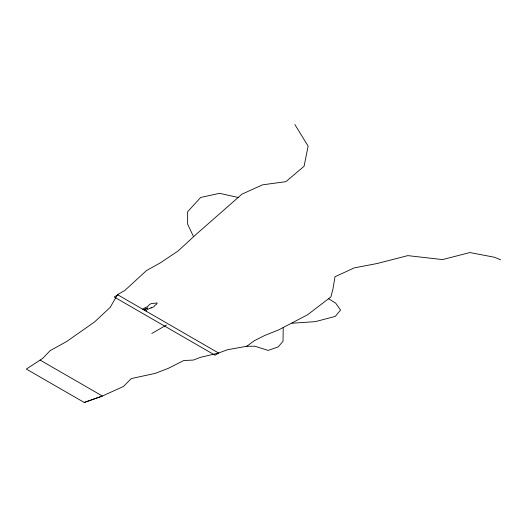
<?xml version="1.0" encoding="UTF-8"?>
<svg xmlns="http://www.w3.org/2000/svg" width="527" height="527" viewBox="0 0 527 527"><rect width="100%" height="100%" fill="white"/><g stroke="black" fill="none" stroke-linecap="round" stroke-linejoin="round"><path stroke-width="0.79" d="M283.203 327.669L283.032 341.259L278.243 346.865L268.217 350.415L254.884 346.226L246.801 346.252L227.545 349.717L218.29 353.116L200.444 357.352L193.356 360.06L183.778 360.527L168.39 368.307L155.09 373.412L131.335 378.557L123.463 386.469L102.04 396.185L84.208 402.476L26.35 369.078L42.799 358.327L50.078 350.692L66.936 341.331L94.695 321.839L110.183 307.373L117.521 294.665L124.853 290.43L146.407 270.628L160.498 262.742L177.955 251.083L196.531 234.028L241.933 194.153L262.525 184.832L285.884 181.677L304.072 166.275L308.117 146.137L294.863 124.524M246.801 346.252L254.304 340.732L264.613 335.521L278.935 329.757L307.761 314.659L330.89 296.918L332.939 289.073L335.014 276.761L354.17 267.9L377.128 263.52L407.812 255.621L442.555 259.587L469.86 252.552L494.379 257.229L500.65 259.798M142.639 309.171C144.312 307.88 148.588 306.714 149.306 304.652C151.624 302.689 154.503 303.763 156.921 302.867C158.12 303.967 154.549 304.823 154.075 306.556C151.789 308.282 146.526 308.697 145.953 311.082M144.2 310.074L147.639 307.926L143.496 309.665M151.783 333.505L166.453 325.034M84.208 402.476L102.376 396.027L40.111 360.079M291.918 323.249L315.396 321.628L335.31 316.384L340.554 310.067L335.659 303.137L328.637 298.763M238.118 197.46L219.535 193.323L200.655 197.467L187.632 211.742L187.632 224.166L193.58 236.735M151.651 307.511L151.13 307.748L151.651 307.511M117.857 294.863L114.194 296.984L215.042 355.211L218.712 353.09L117.857 294.863"/></g></svg>
